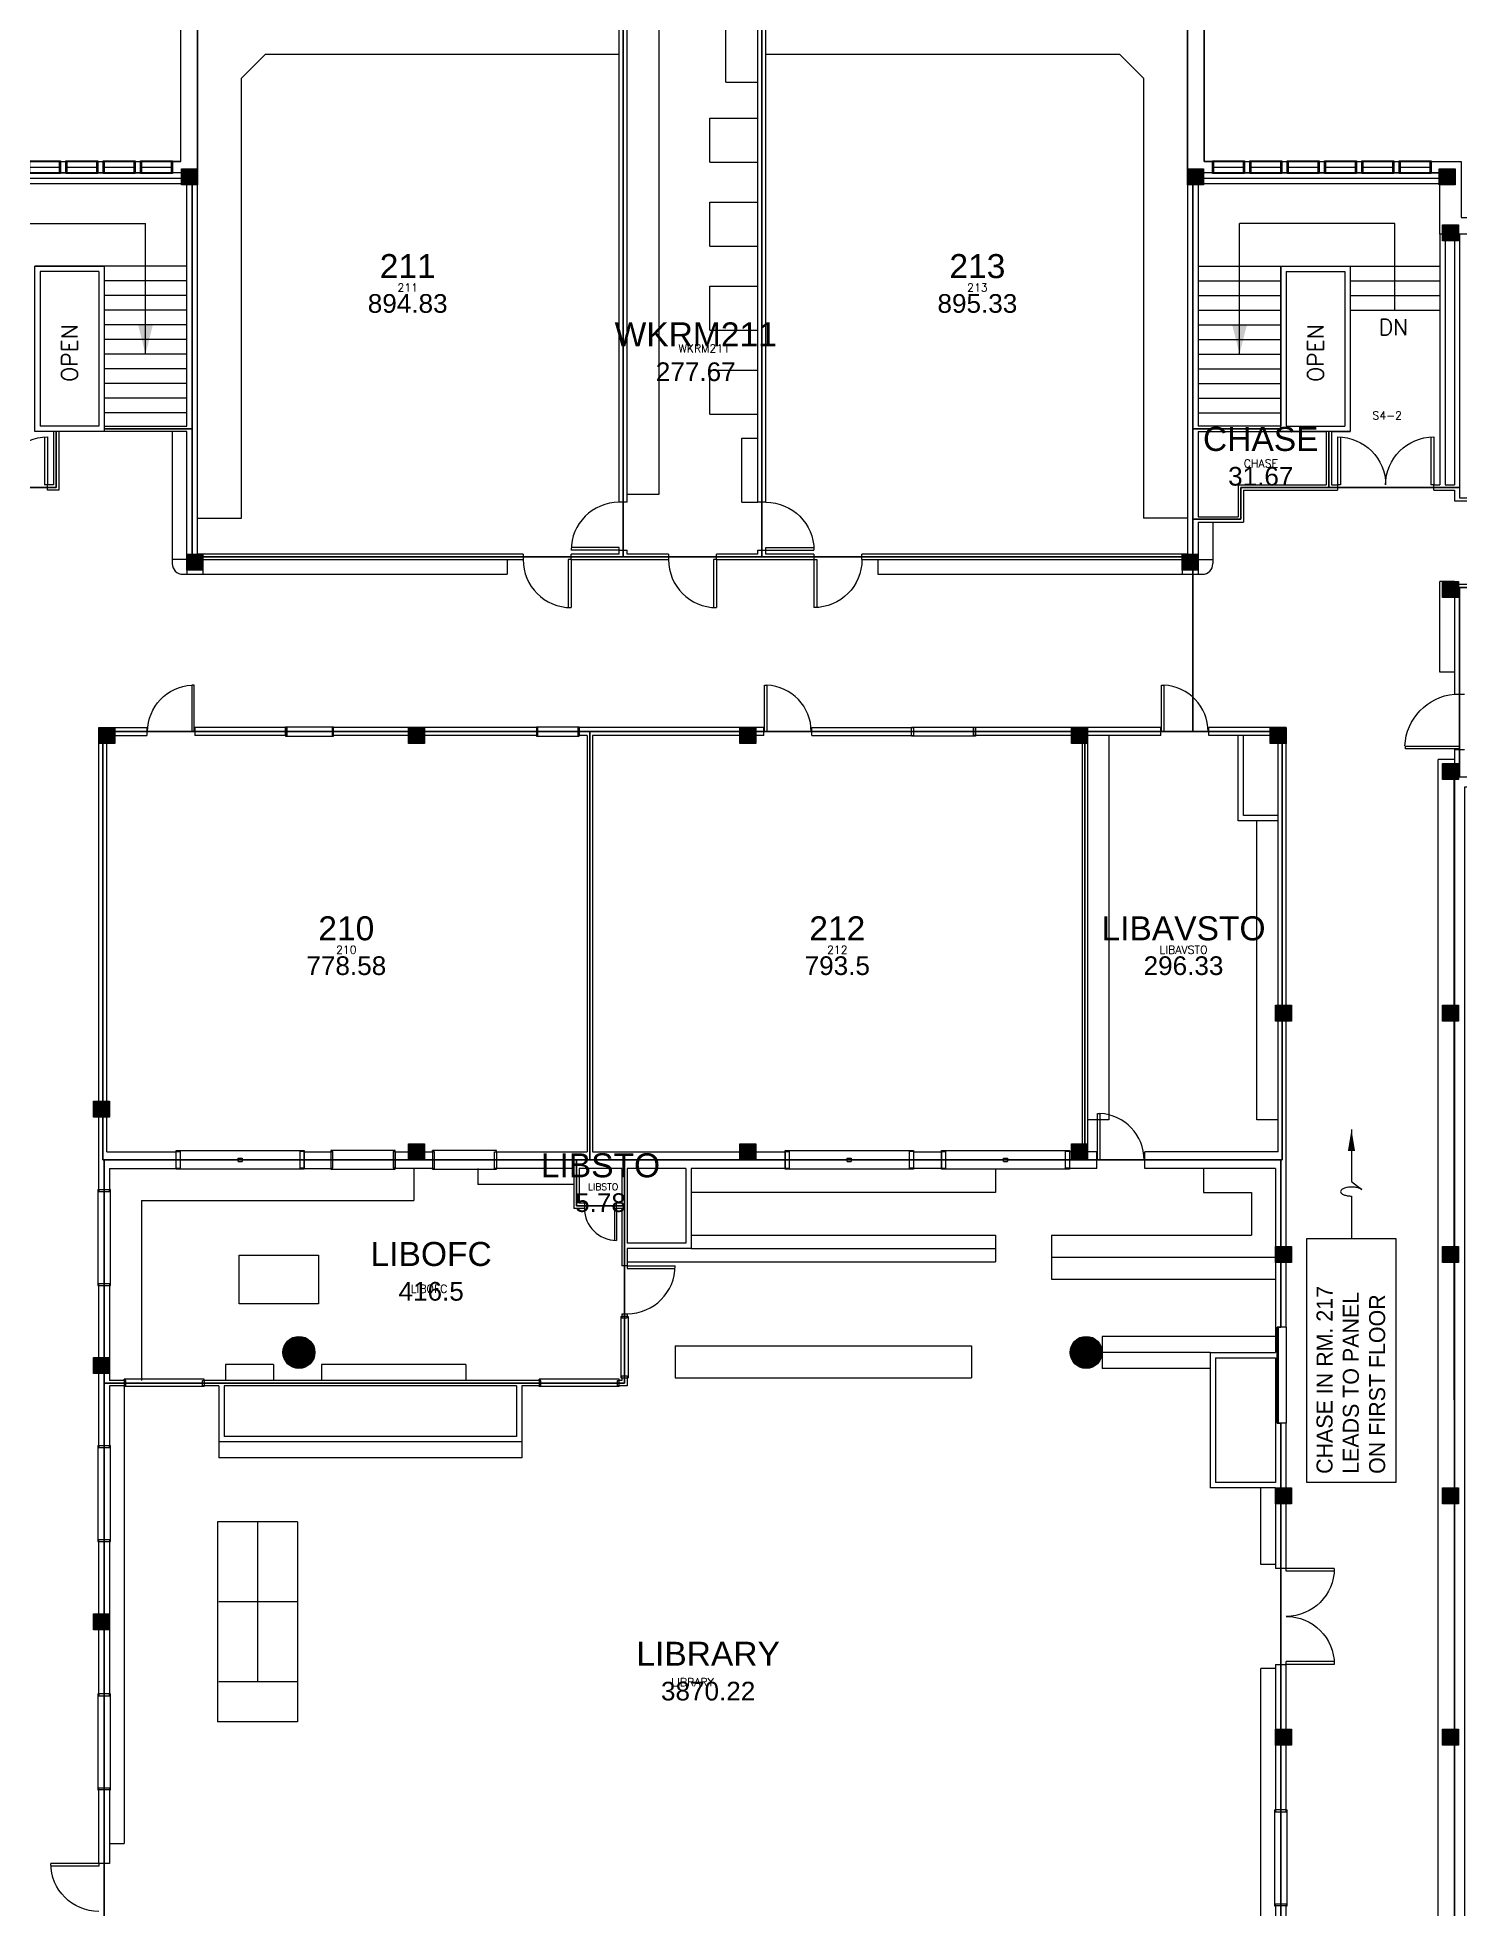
# Model space of a CAD drawing. Header units: inches. Extents: x -2145 to 3863, y -18008 to 4650.
# Drawn here: x -1026 to 40, y -16723 to -15320 of the extents above; entities that cross this region are included whole.
import ezdxf
from ezdxf.enums import TextEntityAlignment as Align

# ---------------------------------------------------------------- set-up
doc = ezdxf.new("R2010")
doc.units = ezdxf.units.IN
doc.header["$LTSCALE"] = 48
doc.header["$MEASUREMENT"] = 0
doc.layers.get('0').update_dxf_attribs({"linetype": 'CONTINUOUS'})
for name, color, linetype in [('A-COLS', 1, 'CONTINUOUS'), ('A-COLS-GRID', 41, 'CONTINUOUS'), ('A-DOOR', 30, 'CONTINUOUS'), ('A-FLOR-STRS', 30, 'CONTINUOUS'), ('A-FURN', 41, 'CONTINUOUS'), ('A-TEXT', 2, 'CONTINUOUS'), ('A-WALLS', 1, 'CONTINUOUS'), ('A-WIN', 30, 'CONTINUOUS'), ('CAFM_Gross', 200, 'CONTINUOUS'), ('CAFM_ID', 8, 'CONTINUOUS'), ('CAFM_MeasuredGross', 50, 'CONTINUOUS'), ('CAFM_SPACE', 5, 'CONTINUOUS'), ('CAFM_Space_Label', 7, 'CONTINUOUS')]:
    doc.layers.add(name, color=color, linetype=linetype)
doc.styles.add('CAFM-TXT', font='txt.shx', dxfattribs={"height": 6})
doc.styles.add('ROMANS', font='ROMANS.shx')

# ---------------------------------------------------------------- blocks, each defined once
blk = doc.blocks.new('WN1')
for p, q in [((0, -0.5625), (0, 0.5625)), ((0, 0.5625), (1, 0.5625)), ((0, 0.5), (0.03125, 0.5)), ((0.03125, 0.5), (0.03125, -0.5)), ((1, 0.5), (0.96875, 0.5)), ((0.96875, -0.5), (0.96875, 0.5)), ((1, 0.5625), (1, -0.5625)), ((0.03125, 0), (0.96875, 0)), ((0, -0.5), (0.03125, -0.5)), ((1, -0.5625), (0, -0.5625)), ((1, -0.5), (0.96875, -0.5))]:
    blk.add_line(p, q)
blk = doc.blocks.new('LEADARR2')
blk.add_solid([(0, 0), (1, 0.25), (1, -0.25)])
blk = doc.blocks.new('08PDSS01')
for p, q in [((0, 0), (0, 1)), ((0.06, 0), (0.06, 0.998)), ((0, 0), (0.06, 0))]:
    blk.add_line(p, q)
blk.add_arc((0, 0), 1, 0, 90)
at = {"flags": 1}
for tag, p in [('DOORTYPE', (0.5, 0)), ('DOORNUM', (0.5, -0.171)), ('N/E', (0.5, -0.343)), ('FRAMEMAT', (0.5, -0.857)), ('DOORMAT', (0.5, -0.686)), ('SIZE', (0.5, -0.514)), ('JAMBDET', (0.5, -1.2)), ('HEADDET', (0.5, -1.029)), ('FIRERATE', (0.5, -1.371)), ('HRDWR', (0.5, -1.543)), ('REMRKS', (0.5, -1.714))]:
    blk.add_attdef(tag, text='', height=0.1, dxfattribs=at).set_placement(p, align=Align.CENTER)
blk = doc.blocks.new('08PDSS02')
for p, q in [((0, 0.5), (0, 0)), ((0.03, 0.499), (0.03, 0)), ((0.97, 0.499), (0.97, 0)), ((1, 0.5), (1, 0)), ((0, 0), (0.03, 0)), ((0.97, 0), (1, 0))]:
    blk.add_line(p, q)
for centre, start, end in [((0, 0), 0, 90), ((1, 0), 90, 180)]:
    blk.add_arc(centre, 0.5, start, end)
at = {"flags": 1}
for tag, p in [('DOORTYPE', (0, 0)), ('DOORNUM', (0, -0.171)), ('N/E', (0, -0.343)), ('DOORMAT', (0, -0.686)), ('SIZE', (0, -0.514)), ('FRAMEMAT', (0, -0.857)), ('HEADDET', (0, -1.029)), ('JAMBDET', (0, -1.2)), ('FIRERATE', (0, -1.371)), ('HRDWR', (0, -1.543)), ('REMRKS', (0, -1.714))]:
    blk.add_attdef(tag, text='', height=0.1, dxfattribs=at).set_placement(p, align=Align.CENTER)
blk = doc.blocks.new('DR-S90')
for p, q in [((0.015, 0.005), (0.015, 0.97)), ((0.015, 0.97), (0.062, 0.97)), ((0.062, 0.97), (0.062, 0.005)), ((0.062, 0.005), (0.015, 0.005))]:
    blk.add_line(p, q)
blk.add_arc((0.015, 0), 0.97, 360, 87.217)
blk = doc.blocks.new('WN2')
for p, q in [((0, -0.5625), (0, 0.5625)), ((0, 0.5625), (1, 0.5625)), ((0, 0.5), (0.03125, 0.5)), ((0.03125, 0.5), (0.03125, -0.5)), ((1, 0.5), (0.96875, 0.5)), ((0.96875, -0.5), (0.96875, 0.5)), ((1, 0.5625), (1, -0.5625)), ((0.03125, 0), (0.484375, 0)), ((0.484375, 0.109375), (0.515625, 0.109375)), ((0.484375, -0.09375), (0.484375, 0.109375)), ((0.515625, 0.109375), (0.515625, -0.09375)), ((0.515625, 0), (0.96875, 0)), ((0.484375, -0.09375), (0.515625, -0.09375)), ((0, -0.5), (0.03125, -0.5)), ((1, -0.5625), (0, -0.5625)), ((1, -0.5), (0.96875, -0.5))]:
    blk.add_line(p, q)

msp = doc.modelspace()

# ---------------------------------------------------------------- linework, layer by layer
at = {"layer": 'A-COLS'}
for points in [[(-917.9, -15418.5), (-905.9, -15418.5), (-905.9, -15430.5), (-917.9, -15430.5)], [(-163.9, -15418.5), (-151.9, -15418.5), (-151.9, -15430.5), (-163.9, -15430.5)], [(24.6, -15418.5), (36.6, -15418.5), (36.6, -15430.5), (24.6, -15430.5)], [(27.1, -15460.5), (39.1, -15460.5), (39.1, -15472.5), (27.1, -15472.5)], [(-913.9, -15707.5), (-901.9, -15707.5), (-901.9, -15719.5), (-913.9, -15719.5)], [(-167.9, -15707.5), (-155.9, -15707.5), (-155.9, -15719.5), (-167.9, -15719.5)], [(27.1, -15728), (39.1, -15728), (39.1, -15740), (27.1, -15740)], [(-979.9, -15837.5), (-967.9, -15837.5), (-967.9, -15849.5), (-979.9, -15849.5)], [(-747.9, -15837.5), (-735.9, -15837.5), (-735.9, -15849.5), (-747.9, -15849.5)], [(-499.4, -15837.5), (-487.4, -15837.5), (-487.4, -15849.5), (-499.4, -15849.5)], [(-250.9, -15837.5), (-238.9, -15837.5), (-238.9, -15849.5), (-250.9, -15849.5)], [(-101.9, -15837.5), (-89.9, -15837.5), (-89.9, -15849.5), (-101.9, -15849.5)], [(27.1, -15864.5), (39.1, -15864.5), (39.1, -15876.5), (27.1, -15876.5)], [(-97.9, -16045.5), (-85.9, -16045.5), (-85.9, -16057.5), (-97.9, -16057.5)], [(27.1, -16045.5), (39.1, -16045.5), (39.1, -16057.5), (27.1, -16057.5)], [(-983.9, -16117.7), (-971.9, -16117.7), (-971.9, -16129.7), (-983.9, -16129.7)], [(-747.9, -16149.5), (-735.9, -16149.5), (-735.9, -16161.5), (-747.9, -16161.5)], [(-499.4, -16149.5), (-487.4, -16149.5), (-487.4, -16161.5), (-499.4, -16161.5)], [(-250.9, -16149.5), (-238.9, -16149.5), (-238.9, -16161.5), (-250.9, -16161.5)], [(-97.9, -16226.5), (-85.9, -16226.5), (-85.9, -16238.5), (-97.9, -16238.5)], [(27.1, -16226.5), (39.1, -16226.5), (39.1, -16238.5), (27.1, -16238.5)], [(-983.9, -16309.8), (-971.9, -16309.8), (-971.9, -16321.8), (-983.9, -16321.8)], [(-97.9, -16407.5), (-85.9, -16407.5), (-85.9, -16419.5), (-97.9, -16419.5)], [(27.1, -16407.5), (39.1, -16407.5), (39.1, -16419.5), (27.1, -16419.5)], [(-983.9, -16502), (-971.9, -16502), (-971.9, -16514), (-983.9, -16514)], [(-97.9, -16588.5), (-85.9, -16588.5), (-85.9, -16600.5), (-97.9, -16600.5)], [(27.1, -16588.5), (39.1, -16588.5), (39.1, -16600.5), (27.1, -16600.5)]]:
    msp.add_lwpolyline(points, close=True, dxfattribs=at)
for centre in [(-829.9, -16306), (-239.9, -16306)]:
    msp.add_circle(centre, 12, dxfattribs=at)
at = {"layer": 'A-COLS-GRID', "const_width": 12}
for points in [[(-835.9, -16306, 1), (-823.9, -16306, 1)], [(-245.9, -16306, 1), (-233.9, -16306, 1)]]:
    msp.add_lwpolyline(points, format="xyb", close=True, dxfattribs=at)
at = {"layer": 'A-COLS-GRID'}
for points in [[(-917.9, -15418.5), (-905.9, -15418.5), (-917.9, -15430.5), (-905.9, -15430.5)], [(-163.9, -15418.5), (-151.9, -15418.5), (-163.9, -15430.5), (-151.9, -15430.5)], [(24.6, -15418.5), (36.6, -15418.5), (24.6, -15430.5), (36.6, -15430.5)], [(27.1, -15460.5), (39.1, -15460.5), (27.1, -15472.5), (39.1, -15472.5)], [(-913.9, -15707.5), (-901.9, -15707.5), (-913.9, -15719.5), (-901.9, -15719.5)], [(-167.9, -15707.5), (-155.9, -15707.5), (-167.9, -15719.5), (-155.9, -15719.5)], [(27.1, -15728), (39.1, -15728), (27.1, -15740), (39.1, -15740)], [(-979.9, -15837.5), (-967.9, -15837.5), (-979.9, -15849.5), (-967.9, -15849.5)], [(-747.9, -15837.5), (-735.9, -15837.5), (-747.9, -15849.5), (-735.9, -15849.5)], [(-499.4, -15837.5), (-487.4, -15837.5), (-499.4, -15849.5), (-487.4, -15849.5)], [(-250.9, -15837.5), (-238.9, -15837.5), (-250.9, -15849.5), (-238.9, -15849.5)], [(-101.9, -15837.5), (-89.9, -15837.5), (-101.9, -15849.5), (-89.9, -15849.5)], [(27.1, -15864.5), (39.1, -15864.5), (27.1, -15876.5), (39.1, -15876.5)], [(-97.9, -16045.5), (-85.9, -16045.5), (-97.9, -16057.5), (-85.9, -16057.5)], [(27.1, -16045.5), (39.1, -16045.5), (27.1, -16057.5), (39.1, -16057.5)], [(-983.9, -16117.7), (-971.9, -16117.7), (-983.9, -16129.7), (-971.9, -16129.7)], [(-747.9, -16149.5), (-735.9, -16149.5), (-747.9, -16161.5), (-735.9, -16161.5)], [(-499.4, -16149.5), (-487.4, -16149.5), (-499.4, -16161.5), (-487.4, -16161.5)], [(-250.9, -16149.5), (-238.9, -16149.5), (-250.9, -16161.5), (-238.9, -16161.5)], [(-97.9, -16226.5), (-85.9, -16226.5), (-97.9, -16238.5), (-85.9, -16238.5)], [(27.1, -16226.5), (39.1, -16226.5), (27.1, -16238.5), (39.1, -16238.5)], [(-983.9, -16309.8), (-971.9, -16309.8), (-983.9, -16321.8), (-971.9, -16321.8)], [(-97.9, -16407.5), (-85.9, -16407.5), (-97.9, -16419.5), (-85.9, -16419.5)], [(27.1, -16407.5), (39.1, -16407.5), (27.1, -16419.5), (39.1, -16419.5)], [(-983.9, -16502), (-971.9, -16502), (-983.9, -16514), (-971.9, -16514)], [(-97.9, -16588.5), (-85.9, -16588.5), (-97.9, -16600.5), (-85.9, -16600.5)], [(27.1, -16588.5), (39.1, -16588.5), (27.1, -16600.5), (39.1, -16600.5)]]:
    msp.add_solid(points, dxfattribs=at)
at = {"layer": 'A-DOOR'}
for p, q in [((-0.4, -15851.4), (39.9, -15851.4)), ((-0.4, -15853.4), (-0.4, -15851.4)), ((39.9, -15853.5), (-0.4, -15853.4)), ((39.9, -15851.4), (39.9, -15853.5))]:
    msp.add_line(p, q, dxfattribs=at)
msp.add_lwpolyline([(-1, -15851.1, -0.372343), (36.1, -15812.4, 0.543383)], format="xyb", dxfattribs=at)
at = {"layer": 'A-FLOR-STRS'}
for p, q in [((-1094.9, -15425.5), (-913.9, -15425.5)), ((-1094.9, -15429.5), (-913.9, -15429.5)), ((-155.9, -15425.5), (25.1, -15425.5)), ((-155.9, -15429.5), (25.1, -15429.5)), ((-1061.4, -15459.5), (-944.9, -15459.5)), ((-944.9, -15557.5), (-944.9, -15459.5)), ((-124.9, -15557.5), (-124.9, -15459.5)), ((-8.4, -15459.5), (-124.9, -15459.5)), ((-8.4, -15524.5), (-8.4, -15459.5)), ((-913.9, -15491.5), (-975.9, -15491.5)), ((-913.9, -15502.5), (-975.9, -15502.5)), ((-155.9, -15491.5), (-93.9, -15491.5)), ((-155.9, -15502.5), (-93.9, -15502.5)), ((-41.9, -15491.5), (25.1, -15491.5)), ((-41.9, -15502.5), (25.1, -15502.5)), ((-913.9, -15513.5), (-975.9, -15513.5)), ((-155.9, -15513.5), (-93.9, -15513.5)), ((-41.9, -15513.5), (25.1, -15513.5)), ((-913.9, -15524.5), (-975.9, -15524.5)), ((-155.9, -15524.5), (-93.9, -15524.5)), ((-41.9, -15524.5), (25.1, -15524.5)), ((-913.9, -15535.5), (-975.9, -15535.5)), ((-913.9, -15546.5), (-975.9, -15546.5)), ((-155.9, -15535.5), (-93.9, -15535.5)), ((-155.9, -15546.5), (-93.9, -15546.5)), ((-913.9, -15557.5), (-975.9, -15557.5)), ((-155.9, -15557.5), (-93.9, -15557.5)), ((-913.9, -15568.5), (-975.9, -15568.5)), ((-155.9, -15568.5), (-93.9, -15568.5)), ((-913.9, -15579.5), (-975.9, -15579.5)), ((-155.9, -15579.5), (-93.9, -15579.5)), ((-913.9, -15590.5), (-975.9, -15590.5)), ((-913.9, -15601.5), (-975.9, -15601.5)), ((-155.9, -15590.5), (-93.9, -15590.5)), ((-155.9, -15601.5), (-93.9, -15601.5)), ((-924.9, -15615.5), (-924.9, -15714.5)), ((-144.9, -15683.5), (-144.9, -15714.5)), ((-913.9, -15711.5), (-924.9, -15711.5)), ((-913.9, -15711.5), (-913.9, -15722.5)), ((-901.9, -15711.5), (-901.9, -15722.5)), ((-673.9, -15711.5), (-673.9, -15722.5)), ((-395.9, -15711.5), (-395.9, -15722.5)), ((-167.9, -15711.5), (-167.9, -15722.5)), ((-155.9, -15711.5), (-155.9, -15722.5)), ((-155.9, -15711.5), (-144.9, -15711.5)), ((-916.9, -15722.5), (-673.9, -15722.5)), ((-395.9, -15722.5), (-152.9, -15722.5))]:
    msp.add_line(p, q, dxfattribs=at)
for centre, start, end in [((-916.9, -15714.5), 180, 270), ((-152.9, -15714.5), 270, 0)]:
    msp.add_arc(centre, 8, start, end, dxfattribs=at)
at = {"layer": 'A-FURN'}
for p, q in [((-559.9, -15662.5), (-559.9, -15299.5)), ((-509.9, -15353.5), (-509.9, -15299.5)), ((-872.9, -15350.5), (-854.9, -15332.5)), ((-854.9, -15332.5), (-589.9, -15332.5)), ((-479.9, -15332.5), (-214.9, -15332.5)), ((-196.9, -15350.5), (-214.9, -15332.5)), ((-872.9, -15680.5), (-872.9, -15350.5)), ((-196.9, -15350.5), (-196.9, -15680.5)), ((-509.9, -15353.5), (-485.9, -15353.5)), ((-521.9, -15380.5), (-485.9, -15380.5)), ((-521.9, -15413.5), (-521.9, -15380.5)), ((-521.9, -15413.5), (-485.9, -15413.5)), ((-521.9, -15443.5), (-485.9, -15443.5)), ((-521.9, -15476.5), (-521.9, -15443.5)), ((-521.9, -15476.5), (-485.9, -15476.5)), ((-521.9, -15506.5), (-485.9, -15506.5)), ((-521.9, -15539.5), (-521.9, -15506.5)), ((-521.9, -15539.5), (-485.9, -15539.5)), ((-521.9, -15602.5), (-521.9, -15569.5)), ((-521.9, -15569.5), (-485.9, -15569.5)), ((-521.9, -15602.5), (-485.9, -15602.5)), ((-497.9, -15668.5), (-497.9, -15620.5)), ((-497.9, -15620.5), (-485.9, -15620.5)), ((-583.9, -15662.5), (-559.9, -15662.5)), ((-497.9, -15668.5), (-485.9, -15668.5)), ((-905.9, -15680.5), (-872.9, -15680.5)), ((-163.9, -15680.5), (-196.9, -15680.5)), ((25.1, -15796), (25.1, -15728)), ((36.1, -15728), (25.1, -15728)), ((36.1, -15796), (25.1, -15796)), ((-222.9, -15843.5), (-222.9, -16131.5)), ((23.9, -16779.5), (23.9, -15861.4)), ((36.1, -15861.4), (23.9, -15861.4)), ((-111.9, -16131.5), (-111.9, -15907.5)), ((-222.9, -16131.5), (-238.9, -16131.5)), ((-95.9, -16131.5), (-111.9, -16131.5)), ((-743.9, -16168), (-743.9, -16192)), ((-695.9, -16168), (-695.9, -16180)), ((-307.9, -16168), (-307.9, -16186)), ((-151.9, -16168), (-151.9, -16186)), ((-947.9, -16192), (-947.9, -16327)), ((-947.9, -16192), (-743.9, -16192)), ((-623.9, -16180), (-695.9, -16180)), ((-307.9, -16186), (-535.9, -16186)), ((-151.9, -16186), (-115.9, -16186)), ((-115.9, -16186), (-115.9, -16218)), ((-535.9, -16218), (-307.9, -16218)), ((-307.9, -16218), (-307.9, -16238)), ((-265.9, -16218), (-115.9, -16218)), ((-265.9, -16218), (-265.9, -16251)), ((-535.9, -16228), (-307.9, -16228)), ((-265.9, -16234.5), (-97.9, -16234.5)), ((-583.9, -16238), (-307.9, -16238)), ((-265.9, -16251), (-97.9, -16251)), ((-547.9, -16301), (-325.9, -16301)), ((-547.9, -16301), (-547.9, -16325)), ((-325.9, -16301), (-325.9, -16325)), ((-227.9, -16294), (-227.9, -16318)), ((-97.9, -16294), (-227.9, -16294)), ((-884.9, -16315), (-884.9, -16327)), ((-848.9, -16315), (-884.9, -16315)), ((-848.9, -16315), (-848.9, -16327)), ((-704.9, -16315), (-812.9, -16315)), ((-812.9, -16315), (-812.9, -16327)), ((-704.9, -16315), (-704.9, -16327)), ((-146.9, -16306), (-227.9, -16306)), ((-146.9, -16318), (-227.9, -16318)), ((-960.9, -16331), (-960.9, -16674.2)), ((-547.9, -16325), (-325.9, -16325)), ((-889.9, -16373), (-889.9, -16385)), ((-662.9, -16373), (-662.9, -16385)), ((-662.9, -16385), (-889.9, -16385)), ((-108.9, -16465), (-108.9, -16407.5)), ((-830.9, -16433), (-890.9, -16433)), ((-890.9, -16433), (-890.9, -16583)), ((-860.9, -16433), (-860.9, -16553)), ((-830.9, -16433), (-830.9, -16583)), ((-97.9, -16465), (-108.9, -16465)), ((-830.9, -16493), (-889.9, -16493)), ((-108.9, -16930.5), (-108.9, -16543)), ((-97.9, -16543), (-108.9, -16543)), ((-830.9, -16553), (-889.9, -16553)), ((-830.9, -16583), (-890.9, -16583)), ((-971.9, -16674.2), (-960.9, -16674.2))]:
    msp.add_line(p, q, dxfattribs=at)
msp.add_lwpolyline([(-874.8, -16233.2), (-815.3, -16233.2), (-815.3, -16269.5), (-874.8, -16269.5)], close=True, dxfattribs=at)
at = {"layer": 'A-TEXT'}
for p, q in [((-41, -16138.9), (-41, -16177.9)), ((-41, -16188.8), (-41, -16220.6))]:
    msp.add_line(p, q, dxfattribs=at)
for points, format in [([(-41, -16138.9, 0, 5.33, 0), (-41, -16154.9, 0, 0, 0)], "xyseb"), ([(-41, -16177.9), (-33.3, -16183.9, 0.069154), (-34.8, -16183, 0.054292), (-37.4, -16182.3, 0.041213), (-40.8, -16182.1, 0.041213), (-44.2, -16182.3, 0.054292), (-46.8, -16183, 0.097299), (-48.8, -16184.3, 0.202998), (-49.2, -16185.4, 0.202998), (-48.8, -16186.5, 0.097299), (-46.8, -16187.8, 0.054292), (-44.2, -16188.5, 0.038328), (-41, -16188.8, 0.041213)], "xyb")]:
    msp.add_lwpolyline(points, format=format, dxfattribs=at)
msp.add_lwpolyline([(-74.4, -16220.6), (-7.7, -16220.6), (-7.7, -16403.5), (-74.4, -16403.5)], close=True, dxfattribs=at)
at = {"layer": 'A-WALLS'}
for p, q in [((-918.4, -15413), (-918.4, -15287)), ((-151.4, -15413), (-151.4, -15287)), ((-905.9, -15707.5), (-905.9, -15299.5)), ((-589.9, -15668.5), (-589.9, -15299.5)), ((-583.9, -15668.5), (-583.9, -15299.5)), ((-485.9, -15668.5), (-485.9, -15299.5)), ((-479.9, -15668.5), (-479.9, -15299.5)), ((-163.9, -15299.5), (-163.9, -15707.5)), ((-1008.7, -15421.5), (-1008.7, -15413)), ((-1008.7, -15413), (-1004.7, -15413)), ((-1004.7, -15413), (-1004.7, -15421.5)), ((-980.7, -15413), (-980.7, -15421.5)), ((-980.7, -15413), (-976.7, -15413)), ((-976.7, -15421.5), (-976.7, -15413)), ((-952.7, -15421.5), (-952.7, -15413)), ((-952.7, -15413), (-948.7, -15413)), ((-948.7, -15413), (-948.7, -15421.5)), ((-918.4, -15413), (-924.7, -15413)), ((-924.7, -15413), (-924.7, -15421.5)), ((-145.2, -15413), (-151.4, -15413)), ((-145.2, -15421.5), (-145.2, -15413)), ((-121.2, -15413), (-117.2, -15413)), ((-121.2, -15421.5), (-121.2, -15413)), ((-117.2, -15413), (-117.2, -15421.5)), ((-93.2, -15413), (-89.2, -15413)), ((-93.2, -15413), (-93.2, -15421.5)), ((-89.2, -15421.5), (-89.2, -15413)), ((-65.2, -15413), (-61.2, -15413)), ((-65.2, -15421.5), (-65.2, -15413)), ((-61.2, -15413), (-61.2, -15421.5)), ((-37.2, -15413), (-33.2, -15413)), ((-37.2, -15413), (-37.2, -15421.5)), ((-33.2, -15421.5), (-33.2, -15413)), ((-9.2, -15413), (-5.2, -15413)), ((-9.2, -15421.5), (-9.2, -15413)), ((-5.2, -15413), (-5.2, -15421.5)), ((18.8, -15413), (18.8, -15421.5)), ((18.8, -15413), (41.1, -15413)), ((-1008.7, -15421.5), (-1004.7, -15421.5)), ((-980.7, -15421.5), (-976.7, -15421.5)), ((-952.7, -15421.5), (-948.7, -15421.5)), ((-913.9, -15421.5), (-924.7, -15421.5)), ((-913.9, -15611.5), (-913.9, -15421.5)), ((-155.9, -15421.5), (-155.9, -15611.5)), ((-145.2, -15421.5), (-155.9, -15421.5)), ((-121.2, -15421.5), (-117.2, -15421.5)), ((-93.2, -15421.5), (-89.2, -15421.5)), ((-65.2, -15421.5), (-61.2, -15421.5)), ((-37.2, -15421.5), (-33.2, -15421.5)), ((-9.2, -15421.5), (-5.2, -15421.5)), ((18.1, -15421.5), (25.1, -15421.5)), ((25.1, -15467.5), (25.1, -15421.5)), ((25.1, -15467.5), (25.1, -15655.5)), ((36.1, -15467.5), (29.1, -15467.5)), ((29.1, -15467.5), (29.1, -15655.5)), ((36.1, -15467.5), (36.1, -15655.5)), ((-975.9, -15491.5), (-1027.9, -15491.5)), ((-1023.9, -15495.5), (-1023.9, -15611.5)), ((-979.9, -15495.5), (-1023.9, -15495.5)), ((-979.9, -15495.5), (-979.9, -15611.5)), ((-975.9, -15491.5), (-975.9, -15611.5)), ((-93.9, -15491.5), (-93.9, -15611.5)), ((-93.9, -15491.5), (-41.9, -15491.5)), ((-89.9, -15495.5), (-89.9, -15611.5)), ((-89.9, -15495.5), (-45.9, -15495.5)), ((-45.9, -15495.5), (-45.9, -15611.5)), ((-41.9, -15491.5), (-41.9, -15615.5)), ((-1013.9, -15615.5), (-1027.9, -15615.5)), ((-979.9, -15611.5), (-1023.9, -15611.5)), ((-1013.9, -15615.5), (-1013.9, -15655.5)), ((-913.9, -15615.5), (-1009.9, -15615.5)), ((-1009.9, -15615.5), (-1009.9, -15659.5)), ((-975.9, -15611.5), (-913.9, -15611.5)), ((-913.9, -15711.5), (-913.9, -15615.5)), ((-93.9, -15611.5), (-155.9, -15611.5)), ((-155.9, -15615.5), (-59.9, -15615.5)), ((-155.9, -15615.5), (-155.9, -15679.5)), ((-89.9, -15611.5), (-45.9, -15611.5)), ((-59.9, -15615.5), (-59.9, -15655.5)), ((-55.9, -15615.5), (-55.9, -15655.5)), ((-55.9, -15615.5), (-41.9, -15615.5)), ((-1013.9, -15655.5), (-1018.4, -15655.5)), ((-1018.4, -15659.5), (-1018.4, -15655.5)), ((-125.9, -15655.5), (-59.9, -15655.5)), ((-125.9, -15655.5), (-125.9, -15679.5)), ((-55.9, -15655.5), (-51.4, -15655.5)), ((-51.4, -15655.5), (-51.4, -15659.5)), ((20.6, -15655.5), (25.1, -15655.5)), ((20.6, -15659.5), (20.6, -15655.5)), ((29.1, -15655.5), (36.1, -15655.5)), ((-1009.9, -15659.5), (-1018.4, -15659.5)), ((-583.9, -15668.5), (-589.9, -15668.5)), ((-479.9, -15668.5), (-485.9, -15668.5)), ((-121.9, -15659.5), (-51.4, -15659.5)), ((-121.9, -15659.5), (-121.9, -15683.5)), ((20.6, -15659.5), (36.1, -15659.5)), ((36.1, -15659.5), (36.1, -15667.5)), ((36.1, -15667.5), (96.1, -15667.5)), ((-155.9, -15679.5), (-125.9, -15679.5)), ((-155.9, -15683.5), (-121.9, -15683.5)), ((-155.9, -15683.5), (-155.9, -15711.5)), ((-913.9, -15711.5), (-661.9, -15711.5)), ((-661.9, -15707.5), (-905.9, -15707.5)), ((-661.9, -15707.5), (-661.9, -15711.5)), ((-589.9, -15707.5), (-625.9, -15707.5)), ((-625.9, -15711.5), (-625.9, -15707.5)), ((-625.9, -15711.5), (-552.9, -15711.5)), ((-589.9, -15707.5), (-589.9, -15704.5)), ((-589.9, -15704.5), (-583.9, -15704.5)), ((-583.9, -15707.5), (-583.9, -15704.5)), ((-552.9, -15707.5), (-583.9, -15707.5)), ((-552.9, -15707.5), (-552.9, -15711.5)), ((-485.9, -15707.5), (-516.9, -15707.5)), ((-516.9, -15711.5), (-516.9, -15707.5)), ((-516.9, -15711.5), (-443.9, -15711.5)), ((-485.9, -15707.5), (-485.9, -15704.5)), ((-485.9, -15704.5), (-479.9, -15704.5)), ((-479.9, -15707.5), (-479.9, -15704.5)), ((-443.9, -15707.5), (-479.9, -15707.5)), ((-443.9, -15707.5), (-443.9, -15711.5)), ((-163.9, -15707.5), (-407.9, -15707.5)), ((-407.9, -15711.5), (-407.9, -15707.5)), ((-407.9, -15711.5), (-155.9, -15711.5)), ((36.1, -15729.9), (188.4, -15729.9)), ((36.1, -15729.9), (36.1, -15812.4)), ((36.1, -15812.4), (43.7, -15812.4)), ((-979.9, -15837.5), (-943.9, -15837.5)), ((-979.9, -16183.8), (-979.9, -15837.5)), ((-943.9, -15837.5), (-943.9, -15843.5)), ((-839.9, -15837.5), (-907.9, -15837.5)), ((-907.9, -15837.5), (-907.9, -15843.5)), ((-839.9, -15843.5), (-839.9, -15837.5)), ((-651.9, -15837.5), (-803.9, -15837.5)), ((-803.9, -15843.5), (-803.9, -15837.5)), ((-651.9, -15837.5), (-651.9, -15843.5)), ((-481.4, -15837.5), (-619.9, -15837.5)), ((-619.9, -15837.5), (-619.9, -15843.5)), ((-481.4, -15843.5), (-481.4, -15837.5)), ((-445.4, -15843.5), (-445.4, -15837.5)), ((-445.4, -15837.5), (-370.9, -15837.5)), ((-370.9, -15843.5), (-370.9, -15837.5)), ((-183.9, -15837.5), (-322.9, -15837.5)), ((-322.9, -15843.5), (-322.9, -15837.5)), ((-183.9, -15843.5), (-183.9, -15837.5)), ((-89.9, -15837.5), (-147.9, -15837.5)), ((-147.9, -15843.5), (-147.9, -15837.5)), ((-89.9, -16287), (-89.9, -15837.5)), ((-973.9, -16155.5), (-973.9, -15843.5)), ((-973.9, -15843.5), (-943.9, -15843.5)), ((-839.9, -15843.5), (-907.9, -15843.5)), ((-651.9, -15843.5), (-803.9, -15843.5)), ((-613.9, -15843.5), (-619.9, -15843.5)), ((-613.9, -15843.5), (-613.9, -16155.5)), ((-481.4, -15843.5), (-609.9, -15843.5)), ((-609.9, -15843.5), (-609.9, -16155.5)), ((-445.4, -15843.5), (-370.9, -15843.5)), ((-242.9, -15843.5), (-322.9, -15843.5)), ((-242.9, -15843.5), (-242.9, -16155.5)), ((-183.9, -15843.5), (-238.9, -15843.5)), ((-238.9, -15843.5), (-238.9, -16155.5)), ((-95.9, -15843.5), (-147.9, -15843.5)), ((-125.9, -15907.5), (-125.9, -15843.5)), ((-121.9, -15903.5), (-121.9, -15843.5)), ((-95.9, -16155.5), (-95.9, -15843.5)), ((36.1, -15854), (36.1, -16788.5)), ((36.1, -15854), (43.7, -15854)), ((-95.9, -15907.5), (-125.9, -15907.5)), ((-95.9, -15903.5), (-121.9, -15903.5)), ((-973.9, -16155.5), (-921.9, -16155.5)), ((-921.9, -16168), (-921.9, -16155.5)), ((-825.9, -16168), (-825.9, -16155.5)), ((-825.9, -16155.5), (-805.9, -16155.5)), ((-805.9, -16155.5), (-805.9, -16168)), ((-757.9, -16155.5), (-729.9, -16155.5)), ((-757.9, -16155.5), (-757.9, -16168)), ((-729.9, -16155.5), (-729.9, -16168)), ((-681.9, -16155.5), (-681.9, -16168)), ((-681.9, -16155.5), (-613.9, -16155.5)), ((-609.9, -16155.5), (-465.4, -16155.5)), ((-465.4, -16155.5), (-465.4, -16168)), ((-369.4, -16155.5), (-369.4, -16168)), ((-369.4, -16155.5), (-348.4, -16155.5)), ((-348.4, -16155.5), (-348.4, -16168)), ((-252.4, -16155.5), (-252.4, -16168)), ((-242.9, -16155.5), (-252.4, -16155.5)), ((-231.9, -16155.5), (-238.9, -16155.5)), ((-231.9, -16168), (-231.9, -16155.5)), ((-95.9, -16155.5), (-195.9, -16155.5)), ((-195.9, -16168), (-195.9, -16155.5)), ((-971.9, -16168), (-921.9, -16168)), ((-971.9, -16168), (-971.9, -16183.8)), ((-825.9, -16168), (-805.9, -16168)), ((-729.9, -16168), (-757.9, -16168)), ((-623.9, -16168), (-681.9, -16168)), ((-623.9, -16168), (-623.9, -16198)), ((-587.9, -16168), (-619.9, -16168)), ((-619.9, -16168), (-619.9, -16194)), ((-587.9, -16168), (-587.9, -16194)), ((-583.9, -16168), (-583.9, -16224)), ((-539.9, -16168), (-583.9, -16168)), ((-539.9, -16168), (-539.9, -16224)), ((-535.9, -16168), (-535.9, -16228)), ((-465.4, -16168), (-535.9, -16168)), ((-348.4, -16168), (-369.4, -16168)), ((-231.9, -16168), (-252.4, -16168)), ((-97.9, -16168), (-195.9, -16168)), ((-97.9, -16168), (-97.9, -16306)), ((-979.9, -16183.8), (-971.9, -16183.8)), ((-615.9, -16198), (-623.9, -16198)), ((-615.9, -16194), (-619.9, -16194)), ((-615.9, -16194), (-615.9, -16198)), ((-587.9, -16194), (-591.9, -16194)), ((-591.9, -16198), (-591.9, -16194)), ((-587.9, -16198), (-591.9, -16198)), ((-587.9, -16198), (-587.9, -16241)), ((-539.9, -16224), (-583.9, -16224)), ((-535.9, -16228), (-583.9, -16228)), ((-583.9, -16228), (-583.9, -16241)), ((-583.9, -16241), (-587.9, -16241)), ((-979.9, -16255.8), (-971.9, -16255.8)), ((-979.9, -16375.9), (-979.9, -16255.8)), ((-971.9, -16255.8), (-971.9, -16327)), ((-587.9, -16277), (-587.9, -16279)), ((-587.9, -16277), (-583.9, -16277)), ((-583.9, -16279), (-587.9, -16279)), ((-583.9, -16277), (-583.9, -16279)), ((-89.9, -16287), (-95.9, -16287)), ((-95.9, -16287), (-95.9, -16359)), ((-146.9, -16306), (-146.9, -16407.5)), ((-146.9, -16306), (-97.9, -16306)), ((-142.9, -16310), (-142.9, -16403.5)), ((-142.9, -16310), (-97.9, -16310)), ((-97.9, -16310), (-97.9, -16403.5)), ((-960.9, -16327), (-971.9, -16327)), ((-971.9, -16331), (-971.9, -16375.9)), ((-960.9, -16331), (-971.9, -16331)), ((-960.9, -16327), (-960.9, -16331)), ((-649.9, -16327), (-900.9, -16327)), ((-900.9, -16327), (-900.9, -16331)), ((-889.9, -16331), (-900.9, -16331)), ((-889.9, -16331), (-889.9, -16373)), ((-885.9, -16331), (-885.9, -16369)), ((-666.9, -16331), (-885.9, -16331)), ((-666.9, -16331), (-666.9, -16369)), ((-662.9, -16331), (-662.9, -16373)), ((-649.9, -16331), (-662.9, -16331)), ((-649.9, -16327), (-649.9, -16331)), ((-587.9, -16327), (-589.9, -16327)), ((-589.9, -16331), (-589.9, -16327)), ((-583.9, -16331), (-589.9, -16331)), ((-587.9, -16325), (-587.9, -16327)), ((-587.9, -16325), (-583.9, -16325)), ((-583.9, -16325), (-583.9, -16331)), ((-89.9, -16359), (-95.9, -16359)), ((-89.9, -16468), (-89.9, -16359)), ((-662.9, -16373), (-889.9, -16373)), ((-666.9, -16369), (-885.9, -16369)), ((36.1, -16788.5), (36.1, -16365.5)), ((-979.9, -16375.9), (-971.9, -16375.9)), ((-97.9, -16407.5), (-146.9, -16407.5)), ((-97.9, -16403.5), (-142.9, -16403.5)), ((-97.9, -16407.5), (-97.9, -16468)), ((-979.9, -16447.9), (-971.9, -16447.9)), ((-979.9, -16562), (-979.9, -16447.9)), ((-971.9, -16447.9), (-971.9, -16562)), ((-89.9, -16468), (-97.9, -16468)), ((-97.9, -16540), (-97.9, -16649)), ((-97.9, -16540), (-89.9, -16540)), ((-89.9, -16649), (-89.9, -16540)), ((-971.9, -16562), (-979.9, -16562)), ((-971.9, -16634), (-979.9, -16634)), ((-979.9, -16689.2), (-979.9, -16634)), ((-971.9, -16634), (-971.9, -16689.2)), ((-89.9, -16649), (-97.9, -16649)), ((-971.9, -16689.2), (-979.9, -16689.2)), ((-89.9, -16721), (-97.9, -16721)), ((-97.9, -16721), (-97.9, -16808.5)), ((-89.9, -16808.5), (-89.9, -16721))]:
    msp.add_line(p, q, dxfattribs=at)
at = {"layer": 'A-WIN'}
for p, q in [((-681.9, -16154.7), (-729.9, -16154.7)), ((-728.4, -16161.7), (-683.4, -16161.7)), ((-729.9, -16168.7), (-681.9, -16168.7)), ((-980.7, -16183.8), (-980.7, -16255.8)), ((-975.9, -16185.3), (-975.9, -16254.3)), ((-971.2, -16255.8), (-971.2, -16183.8)), ((-588.7, -16279), (-588.7, -16325)), ((-585.9, -16323.7), (-585.9, -16280.2)), ((-583.2, -16279), (-583.2, -16325)), ((-89.9, -16287), (-89.9, -16359)), ((-900.9, -16326.2), (-960.9, -16326.2)), ((-900.9, -16331.7), (-960.9, -16331.7)), ((-959.7, -16329), (-902.2, -16329)), ((-589.9, -16326.2), (-649.9, -16326.2)), ((-589.9, -16331.7), (-649.9, -16331.7)), ((-648.7, -16329), (-591.2, -16329)), ((-980.7, -16375.9), (-980.7, -16447.9)), ((-975.9, -16377.4), (-975.9, -16446.4)), ((-971.2, -16447.9), (-971.2, -16375.9)), ((-980.7, -16562), (-980.7, -16634)), ((-975.9, -16563.5), (-975.9, -16632.5)), ((-971.2, -16634), (-971.2, -16562)), ((-98.7, -16649), (-98.7, -16721)), ((-93.9, -16650.5), (-93.9, -16719.5)), ((-89.2, -16721), (-89.2, -16649))]:
    msp.add_line(p, q, dxfattribs=at)
for points in [[(-729.9, -16168.7), (-729.9, -16168), (-728.4, -16168), (-728.4, -16155.5), (-729.9, -16155.5), (-729.9, -16154.7)], [(-681.9, -16168.7), (-681.9, -16168), (-683.4, -16168), (-683.4, -16155.5), (-681.9, -16155.5), (-681.9, -16154.7)], [(-980.7, -16183.8), (-979.9, -16183.8), (-979.9, -16185.3), (-971.9, -16185.3), (-971.9, -16183.8), (-971.2, -16183.8)], [(-980.7, -16255.8), (-979.9, -16255.8), (-979.9, -16254.3), (-971.9, -16254.3), (-971.9, -16255.8), (-971.2, -16255.8)], [(-588.7, -16279), (-587.9, -16279), (-587.9, -16280.2), (-583.9, -16280.2), (-583.9, -16279), (-583.2, -16279)], [(-960.9, -16331.7), (-960.9, -16331), (-959.7, -16331), (-959.7, -16327), (-960.9, -16327), (-960.9, -16326.2)], [(-900.9, -16331.7), (-900.9, -16331), (-902.2, -16331), (-902.2, -16327), (-900.9, -16327), (-900.9, -16326.2)], [(-649.9, -16331.7), (-649.9, -16331), (-648.7, -16331), (-648.7, -16327), (-649.9, -16327), (-649.9, -16326.2)], [(-589.9, -16331.7), (-589.9, -16331), (-591.2, -16331), (-591.2, -16327), (-589.9, -16327), (-589.9, -16326.2)], [(-588.7, -16325), (-587.9, -16325), (-587.9, -16323.7), (-583.9, -16323.7), (-583.9, -16325), (-583.2, -16325)], [(-980.7, -16375.9), (-979.9, -16375.9), (-979.9, -16377.4), (-971.9, -16377.4), (-971.9, -16375.9), (-971.2, -16375.9)], [(-980.7, -16447.9), (-979.9, -16447.9), (-979.9, -16446.4), (-971.9, -16446.4), (-971.9, -16447.9), (-971.2, -16447.9)], [(-980.7, -16562), (-979.9, -16562), (-979.9, -16563.5), (-971.9, -16563.5), (-971.9, -16562), (-971.2, -16562)], [(-980.7, -16634), (-979.9, -16634), (-979.9, -16632.5), (-971.9, -16632.5), (-971.9, -16634), (-971.2, -16634)], [(-98.7, -16649), (-97.9, -16649), (-97.9, -16650.5), (-89.9, -16650.5), (-89.9, -16649), (-89.2, -16649)], [(-98.7, -16721), (-97.9, -16721), (-97.9, -16719.5), (-89.9, -16719.5), (-89.9, -16721), (-89.2, -16721)]]:
    msp.add_lwpolyline(points, dxfattribs=at)
at = {"layer": 'CAFM_Gross'}
for points in [[(-1110.9, -15413), (-918.4, -15413), (-918.4, -15287)], [(-151.4, -15287), (-151.4, -15413), (41.1, -15413), (41.1, -15455), (596.6, -15455), (596.6, -15882.2), (43.7, -15882.2), (43.7, -16774.4)]]:
    msp.add_lwpolyline(points, dxfattribs=at)
at = {"layer": 'CAFM_MeasuredGross'}
for points in [[(-1102.9, -17681.5), (33.1, -17681.5), (33.1, -17819.5), (309.1, -17819.5), (309.1, -16809.5), (36.1, -16809.5), (35.9, -15874.5), (583.9, -15874.5), (584.1, -15467.5), (25.1, -15467.5), (25.1, -15421.5), (-163.9, -15421.5), (-163.9, -15299.5)], [(-905.9, -15299.5), (-905.9, -15421.5), (-1094.9, -15421.5)]]:
    msp.add_lwpolyline(points, dxfattribs=at)
at = {"layer": 'CAFM_SPACE'}
for points in [[(-586.9, -15299.5), (-905.9, -15299.5), (-905.9, -15421.5), (-909.9, -15421.5), (-909.9, -15709.5), (-586.9, -15709.5)], [(-482.9, -15709.5), (-482.9, -15299.5), (-586.9, -15299.5), (-586.9, -15709.5)], [(-163.9, -15299.5), (-482.9, -15299.5), (-482.9, -15709.5), (-159.9, -15709.5), (-159.9, -15421.5), (-163.9, -15421.5)], [(-1109.9, -15467.5), (-1109.9, -15657.5), (-1011.9, -15657.5), (-1011.9, -15615.5), (-1027.9, -15615.5), (-1027.9, -15491.5), (-975.9, -15491.5), (-975.9, -15613.5), (-909.9, -15613.5), (-909.9, -15421.5), (-1094.9, -15421.5), (-1094.9, -15467.5)], [(-159.9, -15421.5), (-159.9, -15613.5), (-93.9, -15613.5), (-93.9, -15491.5), (-41.9, -15491.5), (-41.9, -15615.5), (-57.9, -15615.5), (-57.9, -15657.5), (40.1, -15657.5), (40.1, -15467.5), (25.1, -15467.5), (25.1, -15421.5)], [(-159.9, -15613.5), (-159.9, -15681.1), (-124, -15681.1), (-124, -15657.5), (-57.9, -15657.5), (-57.9, -15615.5), (-94.1, -15615.5), (-93.9, -15613.5)], [(39.9, -15874.5), (583.9, -15874.5), (584.1, -15732.5), (39.9, -15732.4)], [(-611.9, -15840.5), (-976.9, -15840.5), (-976.9, -16161.7), (-611.9, -16161.7)], [(-611.9, -15840.5), (-611.9, -16161.7), (-240.9, -16161.7), (-240.9, -15840.5)], [(-240.9, -15840.5), (-240.9, -16161.7), (-92.9, -16161.7), (-92.9, -15840.5)], [(-621.9, -16161.7), (-975.9, -16161.7), (-975.9, -16329), (-585.9, -16329), (-585.9, -16196), (-621.9, -16196)], [(-93.9, -16810), (-93.9, -16359), (-96.8, -16359), (-96.8, -16287), (-93.9, -16287), (-93.9, -16161.7), (-585.9, -16161.7), (-585.9, -16329), (-975.9, -16329), (-975.9, -16939), (-665.4, -16939), (-665.4, -16840), (-404.4, -16840), (-404.4, -16939), (-93.9, -16939)], [(-585.9, -16196), (-585.9, -16161.7), (-621.9, -16161.7), (-621.9, -16196)]]:
    msp.add_lwpolyline(points, close=True, dxfattribs=at)
for points in [[(-975.9, -16939), (-975.9, -16161.7), (-976.9, -16161.7), (-976.9, -15840.5), (-159.9, -15840.5), (-159.9, -15709.5), (-909.9, -15709.5), (-909.9, -15613.5), (-975.9, -15613.5), (-975.9, -15615.5), (-1011.9, -15615.5), (-1011.9, -15657.5), (-1109.9, -15657.5)], [(36.1, -16792), (36.1, -15870), (39.9, -15870), (39.9, -15732.4), (190.1, -15732.5), (190.1, -15665.5), (40.1, -15665.5), (40.1, -15657.5), (-57.9, -15657.5), (-124, -15657.5), (-124, -15681.1), (-159.9, -15681.1), (-159.9, -15709.5), (-159.9, -15840.5), (-92.9, -15840.5), (-92.9, -16161.7), (-93.9, -16161.7), (-93.9, -16285), (-93.9, -16287), (-96.8, -16287), (-96.8, -16359), (-93.9, -16359), (-93.9, -16939)]]:
    msp.add_lwpolyline(points, dxfattribs=at)

# ---------------------------------------------------------------- block references
at = {"layer": 'A-DOOR'}
for name, p, xscale, yscale, zscale, rotation in [('08PDSS02', (-1018.4, -15655.5), 72, -72, 72, 180), ('08PDSS02', (20.6, -15655.5), 72, -72, 72, 180), ('08PDSS01', (-589.9, -15704.5), 36, 36, 36, 90), ('08PDSS01', (-479.9, -15704.5), 36, -36, 36, 90), ('08PDSS01', (-625.9, -15711.5), 36, 36, 36, 180), ('08PDSS01', (-516.9, -15711.5), 36, 36, 36, 180), ('08PDSS01', (-591.9, -16198), 24, 24, 24, 180), ('08PDSS01', (-583.9, -16241), 36, 36, 36, 270), ('08PDSS02', (-89.9, -16540), 72, -72, 72, 90), ('08PDSS01', (-979.9, -16689.2), 36, -36, 36, 270)]:
    msp.add_blockref(name, p, dxfattribs=dict(at, xscale=xscale, yscale=yscale, zscale=zscale, rotation=rotation))
at = {"layer": 'A-DOOR', "xscale": 36, "yscale": -36, "zscale": 36}
msp.add_blockref('08PDSS01', (-443.9, -15711.5), dxfattribs=at)
at = {"layer": 'A-DOOR', "xscale": -36, "yscale": 36}
msp.add_blockref('DR-S90', (-907.9, -15840.5), dxfattribs=at)
at = {"layer": 'A-DOOR', "xscale": -36, "yscale": -36, "rotation": 180}
for p in [(-481.4, -15840.5), (-183.9, -15840.5), (-231.9, -16161.7)]:
    msp.add_blockref('DR-S90', p, dxfattribs=at)
at = {"layer": 'A-FLOR-STRS', "yscale": 21.6, "zscale": 21.6}
for p, xscale, rotation in [((-944.9, -15557.5), -21.6, 270), ((-124.9, -15557.5), 21.6, 90)]:
    msp.add_blockref('LEADARR2', p, dxfattribs=dict(at, xscale=xscale, rotation=rotation))
at = {"layer": 'A-WIN'}
for name, p, xscale, yscale in [('WN1', (-1032.7, -15417.2), 24, 8.50000000000091), ('WN1', (-1004.7, -15417.2), 24, 8.50000000000091), ('WN1', (-976.7, -15417.2), 24, 8.500000000000455), ('WN1', (-948.7, -15417.2), 24, 8.500000000000455), ('WN1', (-145.2, -15417.2), 24, 8.50000000000091), ('WN1', (-117.2, -15417.2), 24, 8.50000000000091), ('WN1', (-89.2, -15417.2), 24, 8.50000000000091), ('WN1', (-61.2, -15417.2), 24, 8.50000000000091), ('WN1', (-33.2, -15417.2), 24, 8.500000000000455), ('WN1', (-5.2, -15417.2), 24, 8.500000000000455), ('WN1', (-803.9, -15840.5), -36, 5.999999999999865), ('WN2', (-921.9, -16161.7), 96, 12.50000000000067), ('WN1', (-757.9, -16161.7), -48, 12.50000000000067), ('WN2', (-465.4, -16161.7), 96, 12.50000000000067), ('WN2', (-348.4, -16161.7), 96, 12.50000000000067)]:
    msp.add_blockref(name, p, dxfattribs=dict(at, xscale=xscale, yscale=yscale))
at = {"layer": 'A-WIN', "yscale": 6.00000000000032}
for p, xscale, rotation in [((-651.9, -15840.5), -32, 180), ((-322.9, -15840.5), 48, 179.9999999999998)]:
    msp.add_blockref('WN1', p, dxfattribs=dict(at, xscale=xscale, rotation=rotation))

# ---------------------------------------------------------------- texts
at = {"layer": 'A-FLOR-STRS', "style": 'ROMANS'}
msp.add_text('DN', height=12, dxfattribs=at).set_placement((-20.6, -15543.2))
at = {"layer": 'A-TEXT', "style": 'ROMANS'}
for p in [(-995.9, -15578.2), (-61.9, -15578.2)]:
    msp.add_text('OPEN', height=12, rotation=90, dxfattribs=at).set_placement(p)
at = {"layer": 'A-TEXT'}
for s, p in [('CHASE IN RM. 217', (-55.2, -16397.1)), ('LEADS TO PANEL', (-35.5, -16397.1)), ('ON FIRST FLOOR', (-15.8, -16397.1))]:
    msp.add_text(s, height=12, rotation=90, dxfattribs=at).set_placement(p)
at = {"layer": 'CAFM_ID', "style": 'CAFM-TXT'}
for s, p in [('211', (-748.4, -15510.5)), ('213', (-321.4, -15510.5)), ('WKRM211', (-526.1, -15556.1)), ('S4-2', (-14.2, -15606.4)), ('CHASE', (-108.9, -15642.4)), ('210', (-794.4, -16007.1)), ('212', (-426.4, -16007.1)), ('LIBAVSTO', (-166.9, -16007.1)), ('LIBOFC', (-732.4, -16261.3)), ('LIBRARY', (-534.9, -16556.3))]:
    msp.add_text(s, height=6, dxfattribs=at).set_placement(p, align=Align.CENTER)
msp.add_text('LIBSTO', height=5.1, dxfattribs=at).set_placement((-590.6, -16184.4), align=Align.RIGHT)
at = {"layer": 'CAFM_Space_Label', "color": 7, "char_height": 0.2, "attachment_point": 5}
for s, insert in [('{\\fArial.ttf;\\H18;211}{\\fArial.ttf;\\H14;\\P894.83}', (-748.4, -15504.5)), ('{\\fArial.ttf;\\H18;213}{\\fArial.ttf;\\H14;\\P895.33}', (-321.4, -15504.5)), ('{\\fArial.ttf;\\H18;WKRM211}{\\fArial.ttf;\\H14;\\P277.67}', (-532.5, -15555.7)), ('{\\fArial.ttf;\\H18;CHASE}{\\fArial.ttf;\\H14;\\P31.67}', (-109, -15634.1)), ('{\\fArial.ttf;\\H18;210}{\\fArial.ttf;\\H14;\\P778.58}', (-794.4, -16001.1)), ('{\\fArial.ttf;\\H18;212}{\\fArial.ttf;\\H14;\\P793.5}', (-426.4, -16001.1)), ('{\\fArial.ttf;\\H18;LIBAVSTO}{\\fArial.ttf;\\H14;\\P296.33}', (-166.9, -16001.1)), ('{\\fArial.ttf;\\H18;LIBSTO}{\\fArial.ttf;\\H14;\\P5.78}', (-603.9, -16178.8)), ('{\\fArial.ttf;\\H18;LIBOFC}{\\fArial.ttf;\\H14;\\P416.5}', (-730.8, -16245.3)), ('{\\fArial.ttf;\\H18;LIBRARY}{\\fArial.ttf;\\H14;\\P3870.22}', (-523.2, -16545.1))]:
    msp.add_mtext(s, dxfattribs=dict(at, insert=insert))

doc.saveas('drawing.dxf')
